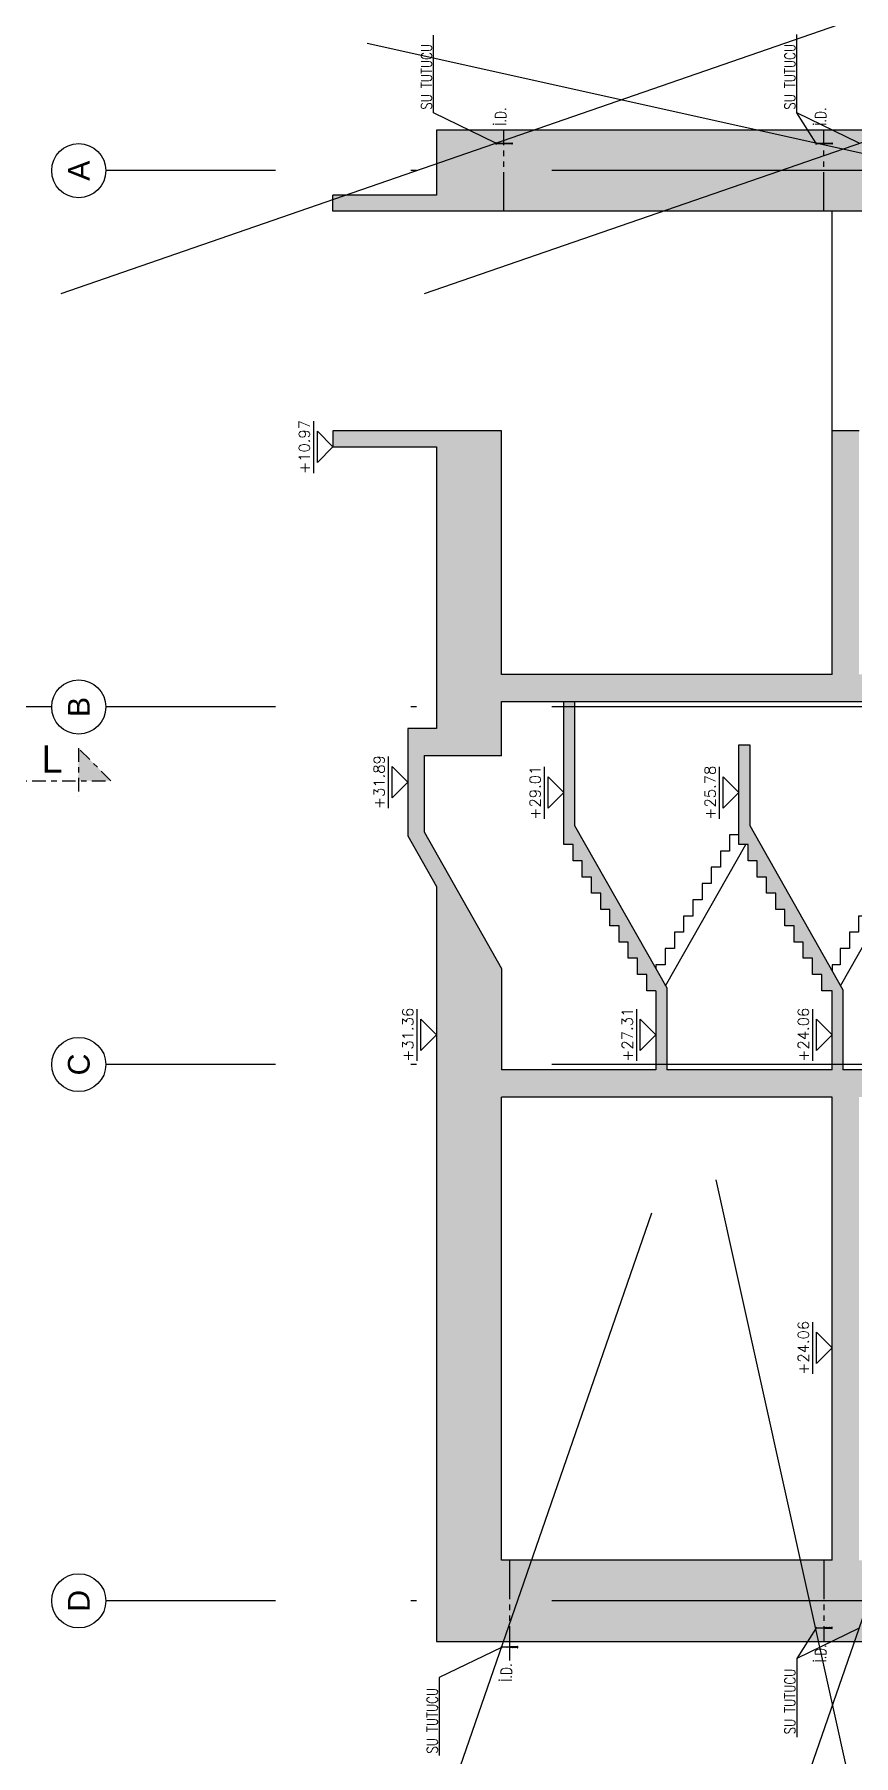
# Model space of a CAD drawing. Header units: millimetres. Extents: x 400392 to 401186, y 4543812 to 4544115.
# Drawn here: x 400625.41 to 400640.53, y 4544006.24 to 4544038.01 of the extents above; entities that cross this region are included whole.
import ezdxf
from ezdxf.enums import TextEntityAlignment as Align

# ---------------------------------------------------------------- set-up
doc = ezdxf.new("R2010")
doc.units = ezdxf.units.MM
for name, pattern in [('ACAD_ISO05W100', [33, 24, -3, 0, -3, 0, -3]), ('AKS', [3, 2.5, -0.25, 0, -0.25]), ('CENTER', [2, 1.25, -0.25, 0.25, -0.25]), ('CONTINU', [0])]:
    doc.linetypes.add(name, pattern=pattern)
for name, color, linetype in [('aks prota', 2, 'AKS'), ('caks prota', 4, 'Continuous'), ('görünüş prota', 4, 'Continuous'), ('inşaat derzi prota', 11, 'Continuous'), ('kesit prota', 1, 'Continuous'), ('kesit tarama prota', 252, 'Continuous'), ('kot prota', 4, 'Continuous'), ('not yazısı prota', 6, 'Continuous'), ('not çizgisi prota', 4, 'Continuous'), ('PRT-CST-rc_level', 6, 'Continuous'), ('PRT-CST-rc_levermark', 4, 'Continuous'), ('skesit prota', 7, 'Continuous'), ('st_s_su tutucu', 2, 'Continuous'), ('st_s_ölçü', 4, 'Continuous'), ('taks prota', 7, 'Continuous'), ('tkesit prota', 7, 'Continuous')]:
    doc.layers.add(name, color=color, linetype=linetype)
doc.styles.add('Arial', font='Arial.ttf')
doc.styles.add('OLCU', font='romanstw.shx')
doc.styles.add('TAKS', font='Arial Unicode.ttf')
doc.styles.add('TSIMPLEX', font='romanstw.shx')
doc.dimstyles.new('1-50', dxfattribs={"dimtxt": 10, "dimasz": 4, "dimexe": 4, "dimexo": 8, "dimgap": 4, "dimtad": 1, "dimdec": 1, "dimrnd": 0.05, "dimzin": 9, "dimdsep": 46, "dimtxsty": 'OLCU', "dimblk1": 'OBLIQUE', "dimblk2": 'OBLIQUE', "dimsah": 1, "dimcen": 2, "dimdle": 4, "dimclrd": 4, "dimclre": 4, "dimclrt": 3, "dimadec": 1, "dimazin": 0, "dimtfac": 1, "dimtdec": 1, "dimtix": 1, "dimtmove": 2, "dimatfit": 3, "dimldrblk": 'OBLIQUE', "dimfxl": 1, "dimtvp": 1, "dimtolj": 1, "dimtzin": 1, "dimarcsym": 0})

# ---------------------------------------------------------------- blocks, each defined once
blk = doc.blocks.new('KOTK5')
at = {"layer": 'PRT-CST-rc_levermark'}
blk.add_line((217, 160), (-213, 160), dxfattribs=at)
blk.add_lwpolyline([(130, 130), (-130, 130), (0, 0)], close=True, dxfattribs=at)
at = {"layer": 'PRT-CST-rc_level', "style": 'OLCU'}
blk.add_attdef('000.00', text='', height=90, dxfattribs=at).set_placement((0, 193), align=Align.CENTER)
blk = doc.blocks.new('_Oblique')
at = {"layer": 'st_s_ölçü', "lineweight": -2}
blk.add_line((-0.5, -0.5), (0.5, 0.5), dxfattribs=at)
blk = doc.blocks.new('D')
at = {"layer": 'st_s_su tutucu', "linetype": 'CONTINU', "ltscale": 0.2}
for p, q in [((-39987.8, 52508.2), (-39992.6, 52508.2)), ((-39992.6, 52508.2), (-39992.6, 52507.4)), ((-39992.6, 52507.4), (-39990.6, 52506.1)), ((-39990.6, 52498.5), (-39991.5, 52498.5)), ((-39991.5, 52498.5), (-39991.5, 52497.9)), ((-39991.5, 52497.9), (-39990.6, 52497.9)), ((-39990.6, 52488.5), (-39991.5, 52488.5)), ((-39991.5, 52488.5), (-39991.5, 52487.9)), ((-39991.5, 52487.9), (-39990.6, 52487.9)), ((-39990.6, 52506.1), (-39990.6, 52498.5)), ((-39990.6, 52497.9), (-39990.6, 52488.5)), ((-39990.6, 52487.9), (-39990.6, 52478.7)), ((-39989.8, 52506.1), (-39987.8, 52507.4)), ((-39989.8, 52498.5), (-39989.8, 52506.1)), ((-39988.9, 52498.5), (-39989.8, 52498.5)), ((-39989.8, 52488.5), (-39989.8, 52497.9)), ((-39989.8, 52497.9), (-39988.9, 52497.9)), ((-39988.9, 52488.5), (-39989.8, 52488.5)), ((-39989.8, 52478.7), (-39989.8, 52487.9)), ((-39989.8, 52487.9), (-39988.9, 52487.9)), ((-39988.9, 52497.9), (-39988.9, 52498.5)), ((-39988.9, 52487.9), (-39988.9, 52488.5)), ((-39987.8, 52507.4), (-39987.8, 52508.2)), ((-39992.6, 52449), (-39990.6, 52450.3)), ((-39992.6, 52448.2), (-39992.6, 52449)), ((-39987.8, 52448.2), (-39992.6, 52448.2)), ((-39990.6, 52478.7), (-39991.9, 52478.7)), ((-39991.9, 52478.7), (-39991.9, 52477.7)), ((-39991.9, 52477.7), (-39990.6, 52477.7)), ((-39991.5, 52467.9), (-39991.5, 52468.5)), ((-39991.5, 52468.5), (-39990.6, 52468.5)), ((-39990.6, 52467.9), (-39991.5, 52467.9)), ((-39991.5, 52457.9), (-39991.5, 52458.5)), ((-39991.5, 52458.5), (-39990.6, 52458.5)), ((-39990.6, 52457.9), (-39991.5, 52457.9)), ((-39990.6, 52468.5), (-39990.6, 52477.7)), ((-39990.6, 52458.5), (-39990.6, 52467.9)), ((-39990.6, 52450.3), (-39990.6, 52457.9)), ((-39988.5, 52478.7), (-39989.8, 52478.7)), ((-39989.8, 52477.7), (-39988.5, 52477.7)), ((-39989.8, 52477.7), (-39989.8, 52468.5)), ((-39989.8, 52468.5), (-39988.9, 52468.5)), ((-39988.9, 52467.9), (-39989.8, 52467.9)), ((-39989.8, 52467.9), (-39989.8, 52458.5)), ((-39989.8, 52458.5), (-39988.9, 52458.5)), ((-39988.9, 52457.9), (-39989.8, 52457.9)), ((-39989.8, 52457.9), (-39989.8, 52450.3)), ((-39989.8, 52450.3), (-39987.8, 52449)), ((-39988.9, 52468.5), (-39988.9, 52467.9)), ((-39988.9, 52458.5), (-39988.9, 52457.9)), ((-39988.5, 52477.7), (-39988.5, 52478.7)), ((-39987.8, 52449), (-39987.8, 52448.2))]:
    blk.add_line(p, q, dxfattribs=at)
blk = doc.blocks.new('O-O Kesiti')
at = {"layer": 'kesit tarama prota'}
h = blk.add_hatch(color=256, dxfattribs=at)
h.dxf.hatch_style = 1
h.paths.add_polyline_path([(401374.68286, 4543972.22586), (401374.68286, 4543997.01586), (401373.48286, 4543997.01586), (401373.48286, 4543998.92586), (401373.18286, 4543998.92586), (401373.18286, 4543983.25586), (401364.63286, 4543983.25586), (401364.63286, 4543989.21586), (401369.13286, 4543989.21586), (401369.13286, 4543989.71586), (401364.63286, 4543989.71586), (401364.63286, 4543995.81586), (401369.13286, 4543995.81586), (401369.13286, 4543998.92586), (401368.83286, 4543998.92586), (401368.83286, 4543997.01586), (401363.63286, 4543997.01586), (401363.63286, 4543997.54586), (401361.65093, 4543997.54586), (401360.71564, 4543997.01586), (401346.78286, 4543997.01586), (401346.78286, 4543972.22586)])
h.paths.add_polyline_path([(401359.49853, 4543973.92586), (401361.24559, 4543974.91586), (401363.33286, 4543974.91586), (401363.33286, 4543975.11586), (401360.89286, 4543975.11586), (401360.89286, 4543974.94586), (401360.59286, 4543974.94586), (401360.59286, 4543974.77586), (401360.29286, 4543974.77586), (401360.29286, 4543974.60586), (401359.99286, 4543974.60586), (401359.99286, 4543974.43586), (401359.69286, 4543974.43586), (401359.69286, 4543974.26586), (401359.39286, 4543974.26586), (401359.39286, 4543974.09586), (401359.09286, 4543974.09586), (401359.09286, 4543973.92586), (401357.33286, 4543973.92586), (401357.33286, 4543976.44586), (401358.84559, 4543976.44586), (401361.84559, 4543978.14586), (401363.33286, 4543978.14586), (401363.33286, 4543978.34586), (401361.49286, 4543978.34586), (401361.49286, 4543978.17586), (401361.19286, 4543978.17586), (401361.19286, 4543978.00586), (401360.89286, 4543978.00586), (401360.89286, 4543977.83586), (401360.59286, 4543977.83586), (401360.59286, 4543977.66586), (401360.29286, 4543977.66586), (401360.29286, 4543977.49586), (401359.99286, 4543977.49586), (401359.99286, 4543977.32586), (401359.69286, 4543977.32586), (401359.69286, 4543977.15586), (401359.39286, 4543977.15586), (401359.39286, 4543976.98586), (401359.09286, 4543976.98586), (401359.09286, 4543976.81586), (401358.79286, 4543976.81586), (401358.79286, 4543976.64586), (401357.33286, 4543976.64586), (401357.33286, 4543979.67586), (401358.84559, 4543979.67586), (401361.84559, 4543981.37586), (401363.33286, 4543981.37586), (401363.33286, 4543981.57586), (401361.49286, 4543981.57586), (401361.49286, 4543981.40586), (401361.19286, 4543981.40586), (401361.19286, 4543981.23586), (401360.89286, 4543981.23586), (401360.89286, 4543981.06586), (401360.59286, 4543981.06586), (401360.59286, 4543980.89586), (401360.29286, 4543980.89586), (401360.29286, 4543980.72586), (401359.99286, 4543980.72586), (401359.99286, 4543980.55586), (401359.69286, 4543980.55586), (401359.69286, 4543980.38586), (401359.39286, 4543980.38586), (401359.39286, 4543980.21586), (401359.09286, 4543980.21586), (401359.09286, 4543980.04586), (401358.79286, 4543980.04586), (401358.79286, 4543979.87586), (401357.33286, 4543979.87586), (401357.33286, 4543983.05586), (401358.81029, 4543983.05586), (401361.84559, 4543984.77586), (401363.33286, 4543984.77586), (401363.33286, 4543984.97586), (401361.49286, 4543984.97586), (401361.49286, 4543984.80586), (401361.19286, 4543984.80586), (401361.19286, 4543984.63586), (401360.89286, 4543984.63586), (401360.89286, 4543984.46586), (401360.59286, 4543984.46586), (401360.59286, 4543984.29586), (401360.29286, 4543984.29586), (401360.29286, 4543984.12586), (401359.99286, 4543984.12586), (401359.99286, 4543983.95586), (401359.69286, 4543983.95586), (401359.69286, 4543983.78586), (401359.39286, 4543983.78586), (401359.39286, 4543983.61586), (401359.09286, 4543983.61586), (401359.09286, 4543983.44586), (401358.79286, 4543983.44586), (401358.79286, 4543983.25586), (401357.33286, 4543983.25586), (401357.33286, 4543986.30586), (401358.84559, 4543986.30586), (401361.84559, 4543988.00586), (401363.33286, 4543988.00586), (401363.33286, 4543988.20586), (401361.49286, 4543988.20586), (401361.49286, 4543988.03586), (401361.19286, 4543988.03586), (401361.19286, 4543987.86586), (401360.89286, 4543987.86586), (401360.89286, 4543987.69586), (401360.59286, 4543987.69586), (401360.59286, 4543987.52586), (401360.29286, 4543987.52586), (401360.29286, 4543987.35586), (401359.99286, 4543987.35586), (401359.99286, 4543987.18586), (401359.69286, 4543987.18586), (401359.69286, 4543987.01586), (401359.39286, 4543987.01586), (401359.39286, 4543986.84586), (401359.09286, 4543986.84586), (401359.09286, 4543986.67586), (401358.79286, 4543986.67586), (401358.79286, 4543986.50586), (401357.33286, 4543986.50586), (401357.33286, 4543989.51586), (401358.81029, 4543989.51586), (401361.84559, 4543991.23586), (401363.33286, 4543991.23586), (401363.33286, 4543991.43586), (401361.49286, 4543991.43586), (401361.49286, 4543991.26586), (401361.19286, 4543991.26586), (401361.19286, 4543991.09586), (401360.89286, 4543991.09586), (401360.89286, 4543990.92586), (401360.59286, 4543990.92586), (401360.59286, 4543990.75586), (401360.29286, 4543990.75586), (401360.29286, 4543990.58586), (401359.99286, 4543990.58586), (401359.99286, 4543990.41586), (401359.69286, 4543990.41586), (401359.69286, 4543990.24586), (401359.39286, 4543990.24586), (401359.39286, 4543990.07586), (401359.09286, 4543990.07586), (401359.09286, 4543989.90586), (401358.79286, 4543989.90586), (401358.79286, 4543989.71586), (401357.33286, 4543989.71586), (401357.33286, 4543992.76586), (401358.84559, 4543992.76586), (401361.84559, 4543994.46586), (401364.13286, 4543994.46586), (401364.13286, 4543994.66586), (401361.49286, 4543994.66586), (401361.49286, 4543994.49586), (401361.19286, 4543994.49586), (401361.19286, 4543994.32586), (401360.89286, 4543994.32586), (401360.89286, 4543994.15586), (401360.59286, 4543994.15586), (401360.59286, 4543993.98586), (401360.29286, 4543993.98586), (401360.29286, 4543993.81586), (401359.99286, 4543993.81586), (401359.99286, 4543993.64586), (401359.69286, 4543993.64586), (401359.69286, 4543993.47586), (401359.39286, 4543993.47586), (401359.39286, 4543993.30586), (401359.09286, 4543993.30586), (401359.09286, 4543993.13586), (401358.79286, 4543993.13586), (401358.79286, 4543992.96586), (401357.33286, 4543992.96586), (401357.33286, 4543995.81586), (401359.2065, 4543995.81586), (401361.73003, 4543997.24586), (401363.13286, 4543997.24586), (401363.13286, 4543995.81586), (401364.13286, 4543995.81586), (401364.13286, 4543973.92586)], flags=16)
h.paths.add_polyline_path([(401364.63286, 4543973.92586), (401364.63286, 4543976.22586), (401366.63286, 4543976.22586), (401366.63286, 4543973.92586)], flags=16)
h.paths.add_polyline_path([(401366.93286, 4543973.92586), (401366.93286, 4543976.22586), (401367.33286, 4543976.22586), (401367.33286, 4543976.62586), (401364.63286, 4543976.62586), (401364.63286, 4543982.75586), (401373.18286, 4543982.75586), (401373.18286, 4543973.92586)], flags=16)
h.paths.add_polyline_path([(401356.83286, 4543973.92586), (401354.83286, 4543973.92586), (401354.83286, 4543976.22586), (401356.83286, 4543976.22586)], flags=16)
h.paths.add_polyline_path([(401356.83286, 4543976.62586), (401354.13286, 4543976.62586), (401354.13286, 4543976.22586), (401354.53286, 4543976.22586), (401354.53286, 4543973.92586), (401348.28286, 4543973.92586), (401348.28286, 4543982.75586), (401356.83286, 4543982.75586)], flags=16)
h.paths.add_polyline_path([(401356.83286, 4543983.25586), (401348.28286, 4543983.25586), (401348.28286, 4543989.21586), (401356.83286, 4543989.21586)], flags=16)
h.paths.add_polyline_path([(401356.83286, 4543989.71586), (401348.28286, 4543989.71586), (401348.28286, 4543995.81586), (401356.83286, 4543995.81586)], flags=16)
at = {"layer": 'aks prota', "ltscale": 10}
for p, q in [((401347.5329, 4543969.88703), (401347.5329, 4544003.11753)), ((401357.4329, 4543969.88703), (401357.4329, 4544003.11753)), ((401364.0329, 4543969.88703), (401364.0329, 4544003.11753)), ((401373.93286, 4543969.88703), (401373.93286, 4544003.11753))]:
    blk.add_line(p, q, dxfattribs=at)
at = {"layer": 'caks prota', "ltscale": 0.05}
for centre in [(401347.53286, 4544003.61753), (401357.43286, 4544003.61753), (401364.03286, 4544003.61753), (401373.93286, 4544003.61753)]:
    blk.add_circle(centre, 0.5, dxfattribs=at)
at = {"layer": 'görünüş prota'}
for points in [[(401361.67286, 4543991.43586), (401361.67286, 4543991.60586), (401361.37286, 4543991.60586), (401361.37286, 4543991.77586), (401361.07286, 4543991.77586), (401361.07286, 4543991.94586), (401360.77286, 4543991.94586), (401360.77286, 4543992.11586), (401360.47286, 4543992.11586), (401360.47286, 4543992.28586), (401360.17286, 4543992.28586), (401360.17286, 4543992.45586), (401359.87286, 4543992.45586), (401359.87286, 4543992.62586), (401359.57286, 4543992.62586), (401359.57286, 4543992.79586), (401359.27286, 4543992.79586), (401359.27286, 4543992.96586), (401359.19853, 4543992.96586)], [(401358.88286, 4543992.78698), (401361.49286, 4543991.30798)], [(401361.67286, 4543988.20586), (401361.67286, 4543988.37586), (401361.37286, 4543988.37586), (401361.37286, 4543988.54586), (401361.07286, 4543988.54586), (401361.07286, 4543988.71586), (401360.77286, 4543988.71586), (401360.77286, 4543988.88586), (401360.47286, 4543988.88586), (401360.47286, 4543989.05586), (401360.17286, 4543989.05586), (401360.17286, 4543989.22586), (401359.87286, 4543989.22586), (401359.87286, 4543989.39586), (401359.57286, 4543989.39586), (401359.57286, 4543989.56586), (401359.27286, 4543989.56586), (401359.27286, 4543989.71586), (401359.16324, 4543989.71586)], [(401369.13286, 4543989.71586), (401373.18286, 4543989.71586)], [(401358.88286, 4543989.55698), (401361.49286, 4543988.07798)]]:
    blk.add_lwpolyline(points, dxfattribs=at)
at = {"layer": 'inşaat derzi prota', "linetype": 'ACAD_ISO05W100', "ltscale": 0.03}
for points in [[(401373.18286, 4543995.77142), (401374.68286, 4543995.77142)], [(401348.28286, 4543995.66586), (401346.42876, 4543995.66586)], [(401348.28286, 4543989.86586), (401346.78286, 4543989.86586)], [(401373.18286, 4543989.86586), (401374.68286, 4543989.86586)]]:
    blk.add_lwpolyline(points, dxfattribs=at)
at = {"layer": 'kesit prota', "color": 1}
for p, q in [((401373.18286, 4543983.25586), (401373.18286, 4543998.92586)), ((401373.18286, 4543998.92586), (401373.48286, 4543998.92586)), ((401348.28286, 4543989.71586), (401348.28286, 4543995.81586)), ((401348.28286, 4543995.81586), (401356.83286, 4543995.81586)), ((401356.83286, 4543989.71586), (401356.83286, 4543995.81586)), ((401357.33286, 4543992.96586), (401357.33286, 4543995.81586)), ((401363.13286, 4543995.81586), (401364.13286, 4543995.81586)), ((401357.33286, 4543989.71586), (401357.33286, 4543992.76586)), ((401348.28286, 4543989.71586), (401356.83286, 4543989.71586)), ((401357.33286, 4543989.71586), (401358.79286, 4543989.71586)), ((401364.63286, 4543989.71586), (401369.13286, 4543989.71586)), ((401369.13286, 4543989.21586), (401369.13286, 4543989.71586)), ((401357.33286, 4543986.50586), (401357.33286, 4543989.51586))]:
    blk.add_line(p, q, dxfattribs=at)
for points in [[(401364.63286, 4543989.71586), (401364.63286, 4543995.81586), (401369.13286, 4543995.81586), (401369.13286, 4543998.92586), (401368.83286, 4543998.92586), (401368.83286, 4543997.01586), (401363.63286, 4543997.01586), (401363.63286, 4543997.54586), (401361.65093, 4543997.54586), (401360.71564, 4543997.01586), (401346.78286, 4543997.01586), (401346.78286, 4543972.22586), (401374.68286, 4543972.22586), (401374.68286, 4543997.01586), (401373.48286, 4543997.01586), (401373.48286, 4543998.92586)], [(401363.13906, 4543997.24586), (401361.73003, 4543997.24586), (401359.2065, 4543995.81586), (401357.33286, 4543995.81586)], [(401363.13286, 4543995.81586), (401363.13286, 4543997.24586)], [(401364.13286, 4543995.81586), (401364.13286, 4543973.92586), (401359.49853, 4543973.92586), (401361.24559, 4543974.91586), (401363.33286, 4543974.91586), (401363.33286, 4543975.11586), (401360.89286, 4543975.11586), (401360.89286, 4543974.94586), (401360.59286, 4543974.94586), (401360.59286, 4543974.77586), (401360.29286, 4543974.77586), (401360.29286, 4543974.60586), (401359.99286, 4543974.60586), (401359.99286, 4543974.43586), (401359.69286, 4543974.43586), (401359.69286, 4543974.26586), (401359.39286, 4543974.26586), (401359.39286, 4543974.09586), (401359.09286, 4543974.09586), (401359.09286, 4543973.92586), (401357.33286, 4543973.92586), (401357.33286, 4543976.44586)], [(401358.79286, 4543992.96586), (401358.79286, 4543993.13586), (401359.09286, 4543993.13586), (401359.09286, 4543993.30586), (401359.39286, 4543993.30586), (401359.39286, 4543993.47586), (401359.69286, 4543993.47586), (401359.69286, 4543993.64586), (401359.99286, 4543993.64586), (401359.99286, 4543993.81586), (401360.29286, 4543993.81586), (401360.29286, 4543993.98586), (401360.59286, 4543993.98586), (401360.59286, 4543994.15586), (401360.89286, 4543994.15586), (401360.89286, 4543994.32586), (401361.19286, 4543994.32586), (401361.19286, 4543994.49586), (401361.49286, 4543994.49586), (401361.49286, 4543994.66586), (401364.13286, 4543994.66586), (401364.13286, 4543994.46586), (401361.84559, 4543994.46586), (401358.84559, 4543992.76586), (401357.33286, 4543992.76586)], [(401358.79286, 4543992.96586), (401357.33286, 4543992.96586)], [(401358.79286, 4543989.71586), (401358.79286, 4543989.90586), (401359.09286, 4543989.90586), (401359.09286, 4543990.07586), (401359.39286, 4543990.07586), (401359.39286, 4543990.24586), (401359.69286, 4543990.24586), (401359.69286, 4543990.41586), (401359.99286, 4543990.41586), (401359.99286, 4543990.58586), (401360.29286, 4543990.58586), (401360.29286, 4543990.75586), (401360.59286, 4543990.75586), (401360.59286, 4543990.92586), (401360.89286, 4543990.92586), (401360.89286, 4543991.09586), (401361.19286, 4543991.09586), (401361.19286, 4543991.26586), (401361.49286, 4543991.26586), (401361.49286, 4543991.43586), (401363.33286, 4543991.43586), (401363.33286, 4543991.23586), (401361.84559, 4543991.23586), (401358.81029, 4543989.51586), (401357.33286, 4543989.51586)]]:
    blk.add_lwpolyline(points, dxfattribs=at)
at = {"layer": 'kot prota', "linetype": 'CONTINU', "ltscale": 0.1}
ref = blk.add_blockref('KOTK5', (401368.83286, 4543998.92586), dxfattribs=dict(at, xscale=-0.002222222222222222, yscale=0.002222222222222222, zscale=0.002222222222222222, rotation=359.9999999999036))
ref.add_attrib('000.00', '+10.97', dxfattribs={"layer": 'PRT-CST-rc_level', "height": 0.2, "style": 'OLCU'}).set_placement((401368.83286, 4543999.35505), align=Align.CENTER)
ref = blk.add_blockref('KOTK5', (401362.64591, 4543997.54586), dxfattribs=dict(at, xscale=-0.002222222222222222, yscale=0.002222222222222222, zscale=0.002222222222222222, rotation=359.9999999999036))
ref.add_attrib('000.00', '+31.89', dxfattribs={"layer": 'PRT-CST-rc_level', "height": 0.2, "style": 'OLCU'}).set_placement((401362.64591, 4543997.97505), align=Align.CENTER)
ref = blk.add_blockref('KOTK5', (401357.98258, 4543997.01586), dxfattribs=dict(at, xscale=-0.002222222222222222, yscale=0.002222222222222222, zscale=0.002222222222222222, rotation=359.9999999999036))
ref.add_attrib('000.00', '+31.36', dxfattribs={"layer": 'PRT-CST-rc_level', "height": 0.2, "style": 'OLCU'}).set_placement((401357.98258, 4543997.44505), align=Align.CENTER)
ref = blk.add_blockref('KOTK5', (401362.45156, 4543994.66586), dxfattribs=dict(at, xscale=-0.002222222222222222, yscale=0.002222222222222222, zscale=0.002222222222222222, rotation=359.9999999999036))
ref.add_attrib('000.00', '+29.01', dxfattribs={"layer": 'PRT-CST-rc_level', "height": 0.2, "style": 'OLCU'}).set_placement((401362.45156, 4543995.09505), align=Align.CENTER)
ref = blk.add_blockref('KOTK5', (401357.98258, 4543992.96586), dxfattribs=dict(at, xscale=-0.002222222222222222, yscale=0.002222222222222222, zscale=0.002222222222222222, rotation=359.9999999999036))
ref.add_attrib('000.00', '+27.31', dxfattribs={"layer": 'PRT-CST-rc_level', "height": 0.2, "style": 'OLCU'}).set_placement((401357.98258, 4543993.39505), align=Align.CENTER)
ref = blk.add_blockref('KOTK5', (401362.45156, 4543991.43586), dxfattribs=dict(at, xscale=-0.002222222222222222, yscale=0.002222222222222222, zscale=0.002222222222222222, rotation=359.9999999999036))
ref.add_attrib('000.00', '+25.78', dxfattribs={"layer": 'PRT-CST-rc_level', "height": 0.2, "style": 'OLCU'}).set_placement((401362.45156, 4543991.86505), align=Align.CENTER)
ref = blk.add_blockref('KOTK5', (401352.20322, 4543989.71586), dxfattribs=dict(at, xscale=-0.002222222222222222, yscale=0.002222222222222222, zscale=0.002222222222222222, rotation=359.9999999999036))
ref.add_attrib('000.00', '+24.06', dxfattribs={"layer": 'PRT-CST-rc_level', "height": 0.2, "style": 'OLCU'}).set_placement((401352.20322, 4543990.14505), align=Align.CENTER)
ref = blk.add_blockref('KOTK5', (401357.98258, 4543989.71586), dxfattribs=dict(at, xscale=-0.002222222222222222, yscale=0.002222222222222222, zscale=0.002222222222222222, rotation=359.9999999999036))
ref.add_attrib('000.00', '+24.06', dxfattribs={"layer": 'PRT-CST-rc_level', "height": 0.2, "style": 'OLCU'}).set_placement((401357.98258, 4543990.14505), align=Align.CENTER)
at = {"layer": 'st_s_ölçü', "yscale": 0.004999999999999998, "zscale": 0.004999999999999998, "rotation": 180}
for p, xscale in [((401146.7276, 4544258.05681), 0.004999999999999998), ((401574.38401, 4544258.16237), -0.004999999999999998), ((401147.08171, 4544252.25681), 0.004999999999999998), ((401574.38401, 4544252.25681), -0.004999999999999998)]:
    blk.add_blockref('D', p, dxfattribs=dict(at, xscale=xscale))
at = {"layer": 'not yazısı prota', "ltscale": 0.05, "style": 'TSIMPLEX', "width": 0.8}
for s, p in [('SU TUTUCU', (401375.05803, 4543997.09909)), ('SU TUTUCU', (401344.71263, 4543996.99352)), ('İ.D.', (401346.04144, 4543995.62724)), ('İ.D.', (401374.76542, 4543995.73281)), ('SU TUTUCU', (401345.06673, 4543990.39352)), ('SU TUTUCU', (401375.05803, 4543990.39352)), ('İ.D.', (401346.39554, 4543989.82724)), ('İ.D.', (401374.76542, 4543989.82724))]:
    blk.add_text(s, height=0.2, dxfattribs=at).set_placement(p)
at = {"layer": 'taks prota', "style": 'TAKS'}
for s, p in [('D', (401347.53286, 4544003.61753)), ('C', (401357.43286, 4544003.61753)), ('B', (401364.03286, 4544003.61753)), ('A', (401373.93286, 4544003.61753))]:
    blk.add_text(s, height=0.4, rotation=359.505167, dxfattribs=at).set_placement(p, align=Align.MIDDLE_CENTER)
at = {"layer": 'not çizgisi prota'}
for points in [[(401374.43845, 4543995.9216), (401374.99701, 4543997.07136), (401376.4354, 4543997.07136)], [(401346.67317, 4543995.81604), (401346.1146, 4543996.96579), (401344.67622, 4543996.96579)], [(401347.02018, 4543990.01487), (401346.46871, 4543990.36579), (401345.01832, 4543990.36579)], [(401347.02727, 4543989.21604), (401346.46871, 4543990.36579), (401345.03032, 4543990.36579)], [(401374.43845, 4543989.21604), (401374.99701, 4543990.36579), (401376.4354, 4543990.36579)], [(401374.44554, 4543990.01487), (401374.99701, 4543990.36579), (401376.4474, 4543990.36579)]]:
    blk.add_leader(points, dimstyle='1-50', override={"dimasz": 12, "dimgap": 4, "dimtad": 0}, dxfattribs=at)

msp = doc.modelspace()

# ---------------------------------------------------------------- hatches: boundary and pattern name
at = {"layer": 'kesit tarama prota'}
h = msp.add_hatch(color=256, dxfattribs=at)
h.dxf.hatch_style = 1
h.paths.add_polyline_path([(400626.22517, 4544024.83689), (400626.82517, 4544024.23689), (400626.22517, 4544024.23689)])

# ---------------------------------------------------------------- linework, layer by layer
at = {"layer": 'aks prota', "ltscale": 10}
msp.add_line((400625.73316, 4544025.59799), (400600.99174, 4544025.59799), dxfattribs=at)
at = {"layer": 'skesit prota', "linetype": 'CENTER', "ltscale": 0.2}
for p, q in [((400626.22517, 4544024.83689), (400626.22517, 4544023.93689)), ((400626.82517, 4544024.23689), (400626.22517, 4544024.83689))]:
    msp.add_line(p, q, dxfattribs=at)
msp.add_lwpolyline([(400624.82517, 4544024.23689), (400626.82517, 4544024.23689)], dxfattribs=at)

# ---------------------------------------------------------------- block references
at = {"rotation": 90}
msp.add_blockref('O-O Kesiti', (4944629.85069, 4142661.56513), dxfattribs=at)

# ---------------------------------------------------------------- texts
at = {"layer": 'tkesit prota', "style": 'Arial'}
msp.add_text('L', height=0.5, dxfattribs=at).set_placement((400625.54529, 4544024.38689))

doc.saveas('drawing.dxf')
